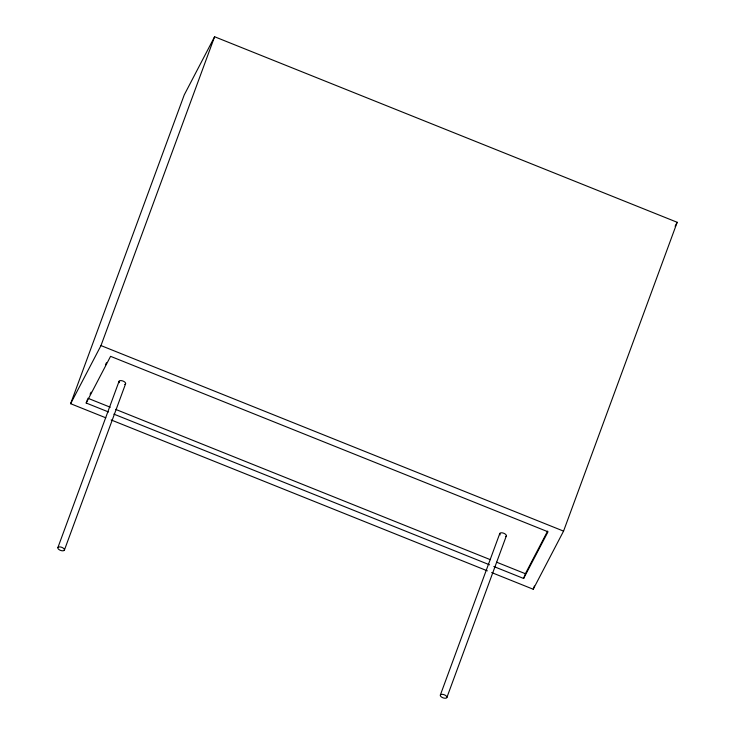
<?xml version="1.0" encoding="UTF-8"?>
<svg xmlns="http://www.w3.org/2000/svg" width="735" height="735" viewBox="0 0 735 735"><rect width="100%" height="100%" fill="white"/><g stroke="black" fill="none" stroke-linecap="round" stroke-linejoin="round"><path stroke-width="1.1" d="M105.803 417.802L70.624 403.699L184.255 94.87L214.602 36.75L677.192 222.292L563.561 531.12L533.215 589.24L491.642 572.565M70.624 403.699L100.98 345.579L214.602 36.75M108.541 411.986L86.188 403.019L87.594 399.224M57.909 547.538L119.088 381.244M64.377 550.166A3.5 1.654 20.2 0 0 60.215 546.932A3.5 1.654 20.2 0 0 58.828 549.468A3.5 1.654 20.2 0 0 64.377 550.166L125.556 383.881M440.375 694.97L499.809 533.435M446.843 697.598A3.5 1.654 20.2 0 0 442.681 694.364A3.5 1.654 20.2 0 0 441.294 696.899A3.5 1.654 20.2 0 0 446.843 697.598L506.277 536.063M493.819 566.52L523.623 578.473L525.369 573.723L547.63 531.102M533.215 589.24L534.4 586.006M90.056 394.208L91.122 392.178M105.427 364.781L106.483 362.75M86.188 403.019L110.572 356.337L547.998 531.791L523.623 578.473M675.097 226.297L677.192 222.292M100.98 345.579L563.561 531.12M87.943 398.269L110.287 407.236M115.615 409.367L490.254 559.638M496.639 562.201L525.369 573.723M113.861 414.117L489.565 564.811M111.132 419.942L487.378 570.856M500.186 534.85A3.5 1.654 20.2 0 1 501.077 532.801A3.5 1.654 20.2 0 1 505.551 534.308A3.5 1.654 20.2 0 1 505.441 536.614M119.465 382.669A3.5 1.654 20.2 0 1 120.365 380.62A3.5 1.654 20.2 0 1 124.84 382.117A3.5 1.654 20.2 0 1 124.72 384.433"/></g></svg>
